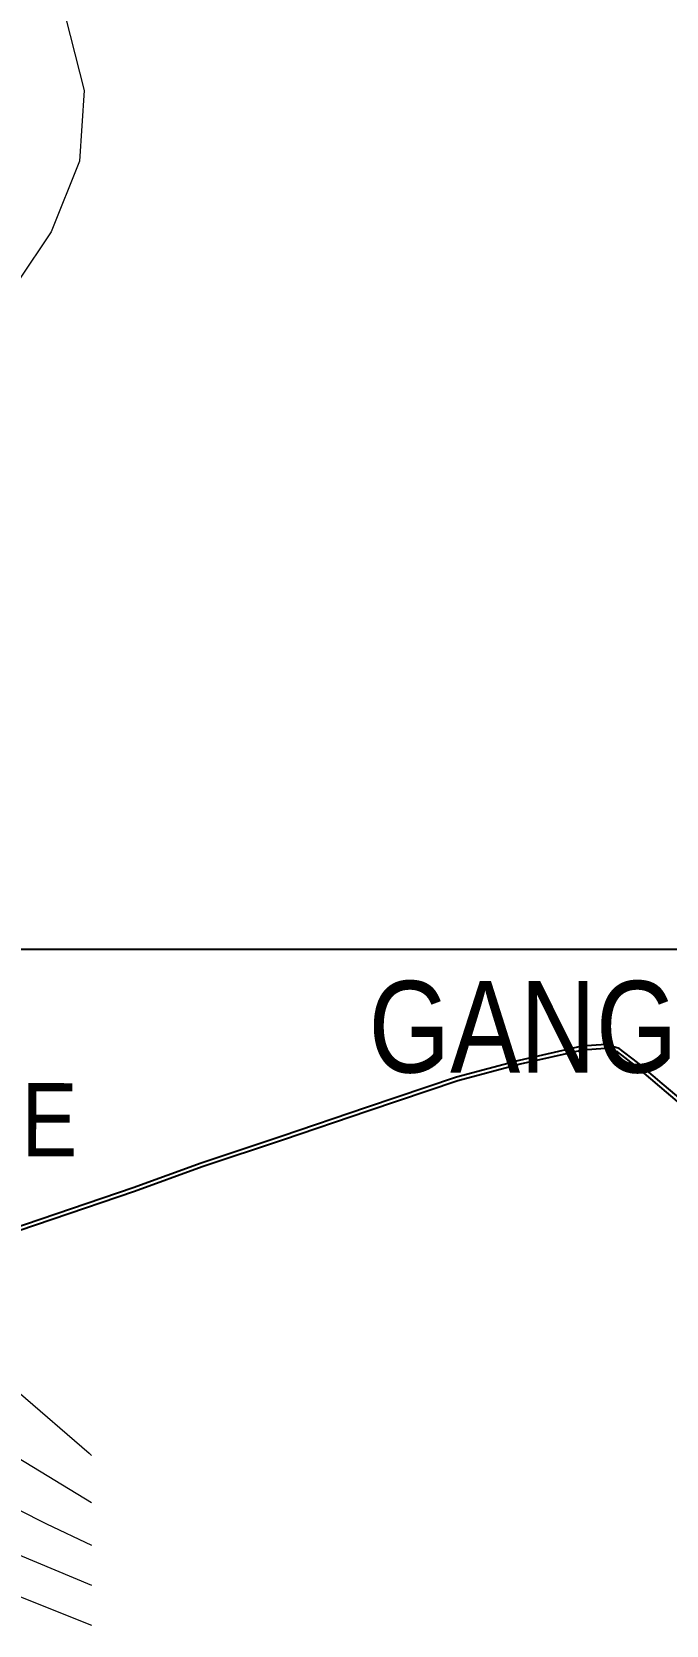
# Model space of a CAD drawing. Header units: metres. Extents: x 199095 to 216734, y 1644234 to 1657008.
# Drawn here: x 209941 to 210461, y 1649946 to 1651251 of the extents above; entities that cross this region are included whole.
import ezdxf

# ---------------------------------------------------------------- set-up
doc = ezdxf.new("R2010")
doc.units = ezdxf.units.M
for name, color, linetype in [('BT Road', 7, 'Continuous'), ('C-ANNO-MATC-PATT', 7, 'Continuous'), ('GRID', 7, 'Continuous')]:
    doc.layers.add(name, color=color, linetype=linetype)
doc.layers.add('CONTOURS', color=8, linetype='Continuous', lineweight=9)
doc.styles.get("Standard").update_dxf_attribs({"font": 'ARIALN.TTF'})

msp = doc.modelspace()

# ---------------------------------------------------------------- linework, layer by layer
at = {"layer": 'BT Road', "flags": 128}
for points in [[(210486.5, 1650365.4), (210457.4, 1650390.1), (210437.2, 1650407.2), (210422, 1650418.7), (210411.2, 1650421.9), (210391.6, 1650420.5), (210340.3, 1650409), (210289, 1650395.2), (210215.2, 1650370.5), (210146.2, 1650346.9), (210079.8, 1650324.7), (210024.2, 1650304.6), (209822, 1650235.9), (209762.3, 1650220.5), (209709.5, 1650211.4), (209680, 1650209.5), (209642.3, 1650209.5), (209601, 1650212.7), (209580.5, 1650208.6), (209550.9, 1650202.2)], [(210484.4, 1650363.1), (210455.4, 1650387.7), (210435.2, 1650404.8), (210420.6, 1650415.9), (210410.8, 1650418.8), (210392.1, 1650417.4), (210341, 1650405.9), (210289.9, 1650392.2), (210216.3, 1650367.5), (210147.2, 1650344), (210080.8, 1650321.7), (210025.2, 1650301.6), (209822.8, 1650232.9), (209763, 1650217.4), (209709.8, 1650208.3), (209680.1, 1650206.3), (209642.2, 1650206.3), (209601.2, 1650209.5), (209581.1, 1650205.5), (209551.5, 1650199.2)]]:
    msp.add_lwpolyline(points, dxfattribs=at)
at = {"layer": 'CONTOURS', "flags": 128}
for points in [[(209968.8, 1651263.4), (209984.2, 1651203.5), (209980.3, 1651145.6), (209957.2, 1651087.6), (209930.1, 1651047.1)], [(209930.1, 1650137.5), (209988.1, 1650087.2), (209990, 1650085.4)], [(209930.1, 1650083.5), (209990, 1650046.8)], [(209930.1, 1650041), (209953.3, 1650029.4), (209990, 1650012)], [(209930.1, 1650004.2), (209990, 1649979.1)], [(209932.1, 1649969.5), (209990, 1649946.4)]]:
    msp.add_lwpolyline(points, dxfattribs=at)
at = {"layer": 'GRID'}
msp.add_line((199594.7, 1650500), (213350, 1650500), dxfattribs=at)

# ---------------------------------------------------------------- texts
at = {"insert": (209846.9, 1650360.2, -473.6), "char_height": 60, "width": 1234.424, "attachment_point": 5, "rotation": 359.849}
msp.add_mtext('\\A1;{\\C1;BRIDGE}', dxfattribs=at)
at = {"layer": 'C-ANNO-MATC-PATT'}
msp.add_text('GANGUNARAYANA PALLE', height=75, dxfattribs=at).set_placement((210216.9, 1650399))

doc.saveas('drawing.dxf')
